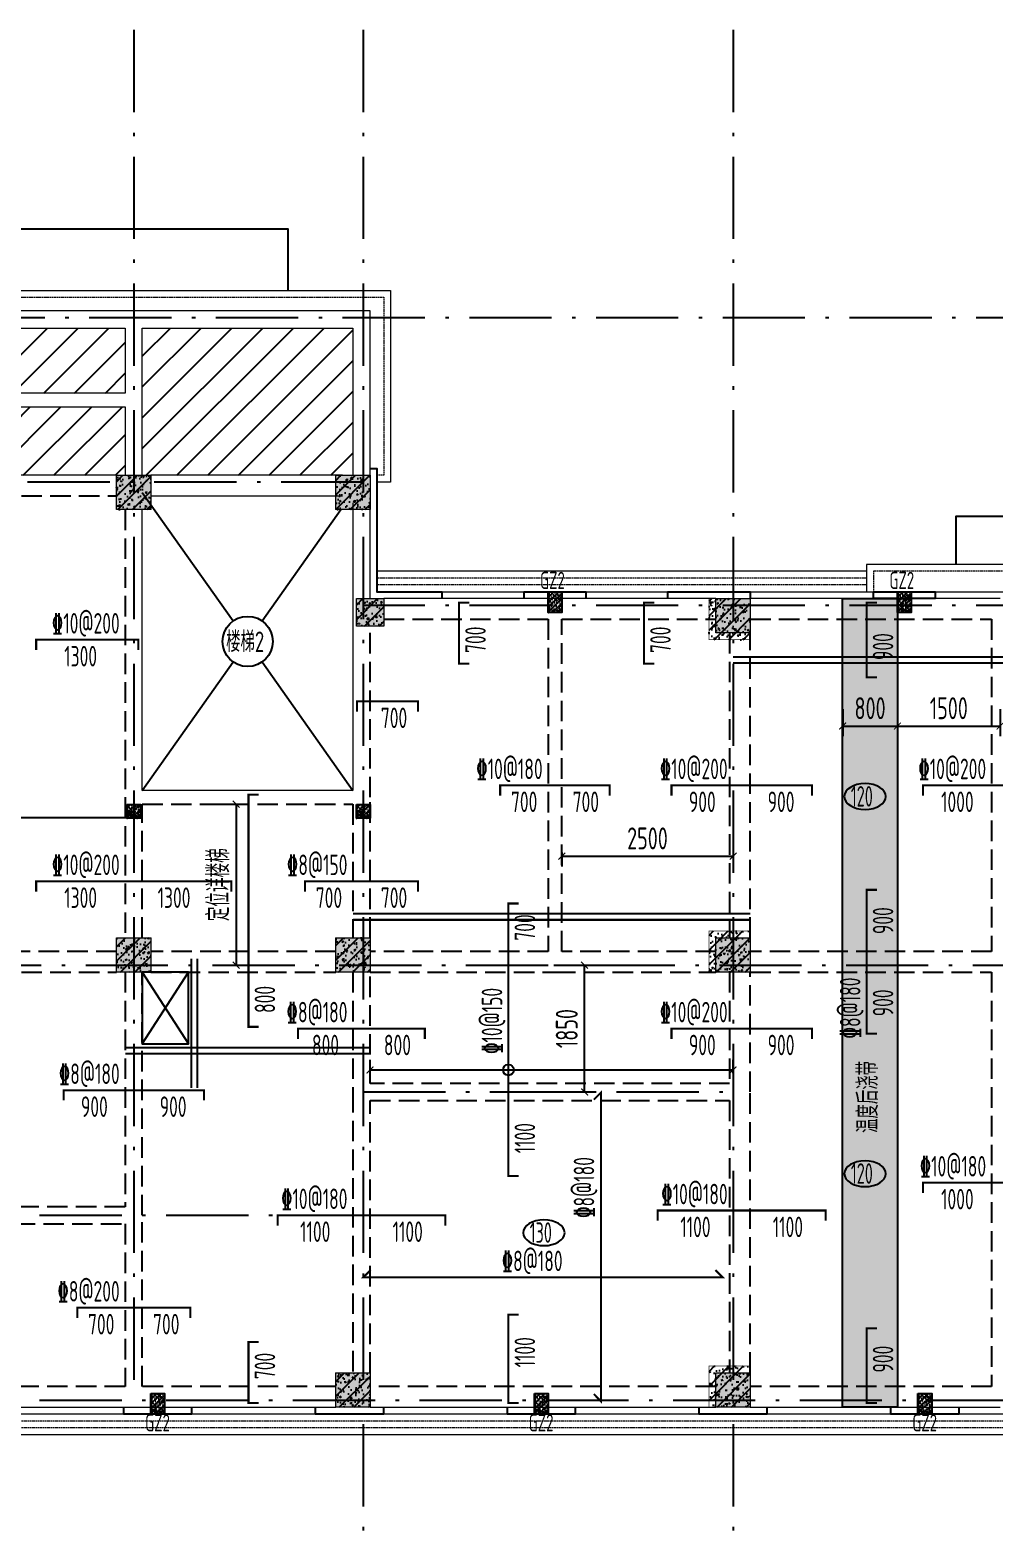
# Model space of a CAD drawing. Extents: x 169490 to 7584583, y -2399407 to 1374371.
# Drawn here: x 637131 to 651206, y 734888 to 756782 of the extents above; entities that cross this region are included whole.
import ezdxf
from ezdxf.enums import TextEntityAlignment as Align

# ---------------------------------------------------------------- set-up
doc = ezdxf.new("R2010")
doc.units = 0
doc.header["$LTSCALE"] = 100
for name, pattern in [('CENTER', [8, 5, -1, 1, -1]), ('D3轴线点划线', [18.5, 12, -3, 0.5, -3]), ('DASH', [0.35, 0.25, -0.1]), ('H3普通虚线', [4.2, 3, -1.2])]:
    doc.linetypes.add(name, pattern=pattern)
doc.layers.get('0').update_dxf_attribs({"linetype": 'CONTINUOUS'})
doc.layers.get('DEFPOINTS').update_dxf_attribs({"linetype": 'CONTINUOUS'})
for name, color, linetype in [('BEAM_CONT', 4, 'CONTINUOUS'), ('C-DOTE', 8, 'D3轴线点划线'), ('FSK_FREIN', 2, 'CONTINUOUS'), ('FSK_FTEXT', 4, 'CONTINUOUS'), ('FSK_ZREIN', 1, 'CONTINUOUS'), ('FSK_ZTEXT', 3, 'CONTINUOUS'), ('GJ', 6, 'CONTINUOUS'), ('GZ', 220, 'CENTER'), ('S-BEAM-LINE2', 4, 'H3普通虚线'), ('S-COLU-HATCH', 251, 'CONTINUOUS'), ('S-SLAB-DIM', 92, 'CONTINUOUS'), ('S-SLAB-HATCH', 251, 'CONTINUOUS'), ('S-SLAB-HOLE', 155, 'CONTINUOUS'), ('S-SLAB-RBAR', 1, 'CONTINUOUS'), ('板厚度', 2, 'CONTINUOUS'), ('立面', 73, 'CONTINUOUS'), ('线脚', 30, 'CONTINUOUS')]:
    doc.layers.add(name, color=color, linetype=linetype)
doc.layers.add('S-COLU-LINE1', color=6, linetype='CONTINUOUS', lineweight=18)
doc.layers.add('平面-看线', color=45, linetype='CONTINUOUS', lineweight=15)
doc.styles.add('BW_Rein', font='Tssdeng.shx', dxfattribs={"width": 0.7, "bigfont": 'hztxt.shx'})
doc.styles.add('TSSD_Bold', font='tssdeng2.shx', dxfattribs={"width": 0.7, "bigfont": 'china.shx'})
doc.styles.add('TSSD_Dimension', font='Tssdeng.shx', dxfattribs={"width": 0.7, "bigfont": 'tssdchn.shx'})
doc.styles.add('TSSD_REIN', font='tssdeng.shx', dxfattribs={"width": 0.7, "bigfont": 'hztxt.shx'})
doc.dimstyles.new('TSSD_100_100$0', dxfattribs={"dimtxt": 320, "dimasz": 100, "dimexe": 150, "dimexo": 150, "dimgap": 100, "dimtad": 1, "dimdec": 0, "dimzin": 0, "dimdsep": 46, "dimtxsty": 'TSSD_Dimension', "dimblk": 'ARCHTICK', "dimcen": 0, "dimclrt": 7, "dimadec": 1, "dimazin": 0, "dimtfac": 1, "dimtdec": 0, "dimtix": 1, "dimtmove": 2, "dimatfit": 3, "dimldrblk": '_TSDBK', "dimfxl": 1, "dimtolj": 1, "dimtzin": 0, "dimarcsym": 0})
pattern_1 = [(50, (0, 0), (215.178055, -18.82564), [22.5, -247.5]), (355, (0, 0), (-41.6254, 225.65764), [18, -198]), (100.4514, (17.93, -1.57), (173.552815, 206.831863), [19.122057, -210.342634]), (46.1842, (0, 60), (320.172315, -49.655704), [33.75, -371.25]), (96.6356, (26.68, 55.86), (280.39881, 292.23536), [28.68309, -315.5139]), (351.1842, (0, 60), (280.39858, 292.23558), [27, -297]), (21, (30, 45), (179.072116, -120.785667), [22.5, -247.5]), (326, (30, 45), (72.9946, 217.545014), [18, -198]), (71.4514, (44.92, 34.93), (252.06679, 96.75915), [19.122057, -210.342634]), (37.5, (0, 0), (3.6479566, 99.868156), [0, -195.6, 0, -201, 0, -198.75]), (7.5, (0, 0), (78.920861, 118.323514), [0, -114.6, 0, -191.1, 0, -75.75]), (327.5, (-66.9, 0), (160.146731, -6.7664615), [0, -75, 0, -234, 0, -310.5]), (317.5, (-96.9, 0), (174.955851, 30.031495), [0, -97.5, 0, -155.4, 0, -220.5]), (45, (0, 0), (-106.066017, 106.066017), [])]

# ---------------------------------------------------------------- blocks, each defined once
blk = doc.blocks.new('_ARCHTICK')
at = {"const_width": 0.15}
blk.add_lwpolyline([(-0.5, -0.5), (0.5, 0.5)], dxfattribs=at)
blk = doc.blocks.new('*D1347')
at = {"layer": 'DEFPOINTS', "color": 0, "transparency": 16777216}
for p in [(647396, 741603), (642096, 741407), (647396, 741407)]:
    blk.add_point(p, dxfattribs=at)
at = {"layer": 'FSK_FREIN', "color": 0, "lineweight": -2, "transparency": 16777216}
for p, q in [((642096, 741557), (642096, 741753)), ((642096, 741603), (647396, 741603)), ((647396, 741557), (647396, 741753))]:
    blk.add_line(p, q, dxfattribs=at)
at = {"layer": 'FSK_FREIN', "color": 0, "lineweight": -2, "transparency": 16777216, "xscale": 100, "yscale": 100, "zscale": 100, "rotation": 180}
blk.add_blockref('_ARCHTICK', (642096, 741603), dxfattribs=at)
at = {"layer": 'FSK_FREIN', "color": 0, "lineweight": -2, "transparency": 16777216, "xscale": 100, "yscale": 100, "zscale": 100}
blk.add_blockref('_ARCHTICK', (647396, 741603), dxfattribs=at)
blk = doc.blocks.new('_TSDBK')
blk.add_line((-1, 0), (0, 0))
at = {"const_width": 0.5}
blk.add_lwpolyline([(-0.7, -0.7), (0.7, 0.7)], dxfattribs=at)
blk = doc.blocks.new('*D1349')
at = {"layer": 'DEFPOINTS', "color": 0, "ltscale": 10, "transparency": 16777216}
for p in [(644629, 743132), (645228, 743132), (644629, 741282)]:
    blk.add_point(p, dxfattribs=at)
at = {"layer": 'S-SLAB-DIM', "color": 0, "lineweight": -2, "ltscale": 10, "transparency": 16777216}
for p, q in [((644779, 743132), (645378, 743132)), ((645228, 741282), (645228, 743132)), ((644779, 741282), (645378, 741282))]:
    blk.add_line(p, q, dxfattribs=at)
at = {"layer": 'S-SLAB-DIM', "color": 0, "lineweight": -2, "ltscale": 10, "transparency": 16777216, "xscale": 100, "yscale": 100, "zscale": 100}
for p, rotation in [((645228, 743132), 90), ((645228, 741282), 270)]:
    blk.add_blockref('_ARCHTICK', p, dxfattribs=dict(at, rotation=rotation))
at = {"layer": 'S-SLAB-DIM', "color": 7, "ltscale": 10, "transparency": 16777216, "insert": (644968, 742207), "char_height": 320, "attachment_point": 5, "rotation": 90, "style": 'TSSD_Dimension'}
blk.add_mtext('\\A1;1850', dxfattribs=at)
blk = doc.blocks.new('*D1350')
at = {"layer": 'DEFPOINTS', "color": 0, "ltscale": 10, "transparency": 16777216}
for p in [(644896, 744925), (647396, 744925), (647396, 744723)]:
    blk.add_point(p, dxfattribs=at)
at = {"layer": 'S-SLAB-DIM', "color": 0, "lineweight": -2, "ltscale": 10, "transparency": 16777216}
for p, q in [((644896, 744775), (644896, 744573)), ((644896, 744723), (647396, 744723)), ((647396, 744775), (647396, 744573))]:
    blk.add_line(p, q, dxfattribs=at)
at = {"layer": 'S-SLAB-DIM', "color": 0, "lineweight": -2, "ltscale": 10, "transparency": 16777216, "xscale": 100, "yscale": 100, "zscale": 100, "rotation": 180}
blk.add_blockref('_ARCHTICK', (644896, 744723), dxfattribs=at)
at = {"layer": 'S-SLAB-DIM', "color": 0, "lineweight": -2, "ltscale": 10, "transparency": 16777216, "xscale": 100, "yscale": 100, "zscale": 100}
blk.add_blockref('_ARCHTICK', (647396, 744723), dxfattribs=at)
at = {"layer": 'S-SLAB-DIM', "color": 7, "ltscale": 10, "transparency": 16777216, "insert": (646146, 744983), "char_height": 320, "attachment_point": 5, "style": 'TSSD_Dimension'}
blk.add_mtext('\\A1;2500', dxfattribs=at)
blk = doc.blocks.new('*D1359')
at = {"layer": 'DEFPOINTS', "color": 0, "ltscale": 10, "transparency": 16777216}
for p in [(639685, 745482), (639685, 743132), (640142, 743132)]:
    blk.add_point(p, dxfattribs=at)
at = {"layer": 'S-SLAB-DIM', "color": 0, "lineweight": -2, "ltscale": 10, "transparency": 16777216}
for p, q in [((639835, 745482), (640292, 745482)), ((640142, 745482), (640142, 743132)), ((639835, 743132), (640292, 743132))]:
    blk.add_line(p, q, dxfattribs=at)
at = {"layer": 'S-SLAB-DIM', "color": 0, "lineweight": -2, "ltscale": 10, "transparency": 16777216, "xscale": 100, "yscale": 100, "zscale": 100}
for p, rotation in [((640142, 745482), 90), ((640142, 743132), 270)]:
    blk.add_blockref('_ARCHTICK', p, dxfattribs=dict(at, rotation=rotation))
at = {"layer": 'S-SLAB-DIM', "color": 7, "ltscale": 10, "transparency": 16777216, "insert": (639882, 744307), "char_height": 320, "attachment_point": 5, "rotation": 90, "style": 'TSSD_Dimension'}
blk.add_mtext('\\A1;定位详楼梯', dxfattribs=at)
blk = doc.blocks.new('*D1481')
at = {"layer": 'DEFPOINTS', "color": 0, "ltscale": 10, "transparency": 16777216}
for p in [(648996, 747021), (649796, 747021), (649796, 746623)]:
    blk.add_point(p, dxfattribs=at)
at = {"layer": 'S-SLAB-DIM', "color": 0, "lineweight": -2, "ltscale": 10, "transparency": 16777216}
for p, q in [((648996, 746871), (648996, 746473)), ((649796, 746871), (649796, 746473)), ((648996, 746623), (649796, 746623))]:
    blk.add_line(p, q, dxfattribs=at)
at = {"layer": 'S-SLAB-DIM', "color": 0, "lineweight": -2, "ltscale": 10, "transparency": 16777216, "xscale": 100, "yscale": 100, "zscale": 100, "rotation": 180}
blk.add_blockref('_ARCHTICK', (648996, 746623), dxfattribs=at)
at = {"layer": 'S-SLAB-DIM', "color": 0, "lineweight": -2, "ltscale": 10, "transparency": 16777216, "xscale": 100, "yscale": 100, "zscale": 100}
blk.add_blockref('_ARCHTICK', (649796, 746623), dxfattribs=at)
at = {"layer": 'S-SLAB-DIM', "color": 7, "ltscale": 10, "transparency": 16777216, "insert": (649396, 746883), "char_height": 320, "attachment_point": 5, "style": 'TSSD_Dimension'}
blk.add_mtext('\\A1;800', dxfattribs=at)
blk = doc.blocks.new('*D1482')
at = {"layer": 'DEFPOINTS', "color": 0, "ltscale": 10, "transparency": 16777216}
for p in [(649796, 747021), (651296, 747021), (651296, 746623)]:
    blk.add_point(p, dxfattribs=at)
at = {"layer": 'S-SLAB-DIM', "color": 0, "lineweight": -2, "ltscale": 10, "transparency": 16777216}
for p, q in [((649796, 746871), (649796, 746473)), ((651296, 746871), (651296, 746473)), ((649796, 746623), (651296, 746623))]:
    blk.add_line(p, q, dxfattribs=at)
at = {"layer": 'S-SLAB-DIM', "color": 0, "lineweight": -2, "ltscale": 10, "transparency": 16777216, "xscale": 100, "yscale": 100, "zscale": 100, "rotation": 180}
blk.add_blockref('_ARCHTICK', (649796, 746623), dxfattribs=at)
at = {"layer": 'S-SLAB-DIM', "color": 0, "lineweight": -2, "ltscale": 10, "transparency": 16777216, "xscale": 100, "yscale": 100, "zscale": 100}
blk.add_blockref('_ARCHTICK', (651296, 746623), dxfattribs=at)
at = {"layer": 'S-SLAB-DIM', "color": 7, "ltscale": 10, "transparency": 16777216, "insert": (650546, 746883), "char_height": 320, "attachment_point": 5, "style": 'TSSD_Dimension'}
blk.add_mtext('\\A1;1500', dxfattribs=at)
blk = doc.blocks.new('BW-4902924', base_point=(607896, 736682))
at = {"layer": 'S-COLU-HATCH', "ltscale": 10}
h = blk.add_hatch(color=256, dxfattribs=at)
h.dxf.hatch_style = 1
h.paths.add_polyline_path([(638396, 750282), (638896, 750282), (638896, 749782), (638396, 749782)])
h = blk.add_hatch(color=256, dxfattribs=at)
h.dxf.hatch_style = 1
h.paths.add_polyline_path([(641596, 750282), (642096, 750282), (642096, 749782), (641596, 749782)])
h = blk.add_hatch(color=256, dxfattribs=at)
h.dxf.hatch_style = 1
h.paths.add_polyline_path([(641896, 748482), (642296, 748482), (642296, 748082), (641896, 748082)])
h = blk.add_hatch(color=256, dxfattribs=at)
h.dxf.hatch_style = 1
h.paths.add_polyline_path([(647146, 748482), (647646, 748482), (647646, 747982), (647146, 747982)])
h = blk.add_hatch(color=256, dxfattribs=at)
h.dxf.hatch_style = 1
h.paths.add_polyline_path([(638396, 743532), (638896, 743532), (638896, 743032), (638396, 743032)])
h = blk.add_hatch(color=256, dxfattribs=at)
h.dxf.hatch_style = 1
h.paths.add_polyline_path([(638396, 743532), (638896, 743532), (638896, 743032), (638396, 743032)])
h = blk.add_hatch(color=256, dxfattribs=at)
h.dxf.hatch_style = 1
h.paths.add_polyline_path([(641596, 743532), (642096, 743532), (642096, 743032), (641596, 743032)])
h = blk.add_hatch(color=256, dxfattribs=at)
h.dxf.hatch_style = 1
h.paths.add_polyline_path([(641596, 743532), (642096, 743532), (642096, 743032), (641596, 743032)])
h = blk.add_hatch(color=256, dxfattribs=at)
h.dxf.hatch_style = 1
h.paths.add_polyline_path([(647146, 743532), (647646, 743532), (647646, 743032), (647146, 743032)])
h = blk.add_hatch(color=256, dxfattribs=at)
h.dxf.hatch_style = 1
h.paths.add_polyline_path([(641596, 737182), (642096, 737182), (642096, 736682), (641596, 736682)])
h = blk.add_hatch(color=256, dxfattribs=at)
h.dxf.hatch_style = 1
h.paths.add_polyline_path([(647146, 737182), (647646, 737182), (647646, 736682), (647146, 736682)])
at = {"layer": 'S-COLU-LINE1'}
for points in [[(638396, 750282), (638896, 750282), (638896, 749782), (638396, 749782)], [(641596, 750282), (642096, 750282), (642096, 749782), (641596, 749782)], [(641896, 748482), (642296, 748482), (642296, 748082), (641896, 748082)], [(647146, 748482), (647646, 748482), (647646, 747982), (647146, 747982)], [(638396, 743532), (638896, 743532), (638896, 743032), (638396, 743032)], [(638396, 743532), (638896, 743532), (638896, 743032), (638396, 743032)], [(641596, 743532), (642096, 743532), (642096, 743032), (641596, 743032)], [(641596, 743532), (642096, 743532), (642096, 743032), (641596, 743032)], [(647146, 743532), (647646, 743532), (647646, 743032), (647146, 743032)], [(641596, 737182), (642096, 737182), (642096, 736682), (641596, 736682)], [(647146, 737182), (647646, 737182), (647646, 736682), (647146, 736682)]]:
    blk.add_lwpolyline(points, close=True, dxfattribs=at)
blk = doc.blocks.new('BW-5505119', base_point=(607197, 1117331))
at = {"layer": 'S-COLU-HATCH', "ltscale": 10}
h = blk.add_hatch(dxfattribs=at)
h.set_pattern_fill('ARMORED', color=256, scale=30)
h.set_pattern_definition(pattern_1)
h.paths.add_polyline_path([(638896, 1130931), (638396, 1130931), (638396, 1130431), (638896, 1130431)])
h = blk.add_hatch(dxfattribs=at)
h.set_pattern_fill('ARMORED', color=256, scale=30)
h.set_pattern_definition(pattern_1)
h.paths.add_polyline_path([(642096, 1130931), (641596, 1130931), (641596, 1130431), (642096, 1130431)])
h = blk.add_hatch(dxfattribs=at)
h.set_pattern_fill('ARMORED', color=256, scale=30)
h.set_pattern_definition(pattern_1)
h.paths.add_polyline_path([(642296, 1129131), (641896, 1129131), (641896, 1128731), (642296, 1128731)])
h = blk.add_hatch(dxfattribs=at)
h.set_pattern_fill('ARMORED', color=256, scale=30)
h.set_pattern_definition(pattern_1)
h.paths.add_polyline_path([(647646, 1129131), (647046, 1129131), (647046, 1128531), (647646, 1128531)])
h = blk.add_hatch(dxfattribs=at)
h.set_pattern_fill('ARMORED', color=256, scale=30)
h.set_pattern_definition(pattern_1)
h.paths.add_polyline_path([(647646, 1124281), (647046, 1124281), (647046, 1123681), (647646, 1123681)])
h = blk.add_hatch(dxfattribs=at)
h.set_pattern_fill('ARMORED', color=256, scale=30)
h.set_pattern_definition(pattern_1)
h.paths.add_polyline_path([(638896, 1124181), (638396, 1124181), (638396, 1123681), (638896, 1123681)])
h = blk.add_hatch(dxfattribs=at)
h.set_pattern_fill('ARMORED', color=256, scale=30)
h.set_pattern_definition(pattern_1)
h.paths.add_polyline_path([(642096, 1124181), (641596, 1124181), (641596, 1123681), (642096, 1123681)])
h = blk.add_hatch(dxfattribs=at)
h.set_pattern_fill('ARMORED', color=256, scale=30)
h.set_pattern_definition(pattern_1)
h.paths.add_polyline_path([(647646, 1117931), (647046, 1117931), (647046, 1117331), (647646, 1117331)])
h = blk.add_hatch(dxfattribs=at)
h.set_pattern_fill('ARMORED', color=256, scale=30)
h.set_pattern_definition(pattern_1)
h.paths.add_polyline_path([(642096, 1117831), (641596, 1117831), (641596, 1117331), (642096, 1117331)])
at = {"layer": 'S-COLU-LINE1', "color": 2, "const_width": 10}
for points in [[(638896, 1130931), (638396, 1130931), (638396, 1130431), (638896, 1130431)], [(642096, 1130931), (641596, 1130931), (641596, 1130431), (642096, 1130431)], [(642296, 1129131), (641896, 1129131), (641896, 1128731), (642296, 1128731)], [(647646, 1129131), (647046, 1129131), (647046, 1128531), (647646, 1128531)], [(647646, 1124281), (647046, 1124281), (647046, 1123681), (647646, 1123681)], [(638896, 1124181), (638396, 1124181), (638396, 1123681), (638896, 1123681)], [(642096, 1124181), (641596, 1124181), (641596, 1123681), (642096, 1123681)], [(647646, 1117931), (647046, 1117931), (647046, 1117331), (647646, 1117331)], [(642096, 1117831), (641596, 1117831), (641596, 1117331), (642096, 1117331)]]:
    blk.add_lwpolyline(points, close=True, dxfattribs=at)

msp = doc.modelspace()

# ---------------------------------------------------------------- hatches: boundary and pattern name
at = {"layer": 'GZ', "linetype": 'ByBlock'}
h = msp.add_hatch(dxfattribs=at)
h.set_pattern_fill('ARMORED', color=2, scale=10, style=0)
h.set_pattern_definition([(50, (-999926.12, 1226187.595), (71.7260183, -6.2752135), [7.5, -82.5]), (355, (-999926.12, 1226187.595), (-13.8751334, 75.2192134), [6, -66]), (100.4514, (-999920.144, 1226187.07), (57.8509382, 68.9439542), [6.374019, -70.1142112]), (46.1842, (-999926.12, 1226207.595), (106.724105, -16.5519014), [11.25, -123.75]), (96.6356, (-999917.23, 1226206.22), (93.4662706, 97.411787), [9.561029, -105.1713]), (351.1842, (-999926.12, 1226207.6), (93.4661945, 97.41186), [9, -99]), (21, (-999916.12, 1226202.595), (59.6907052, -40.261889), [7.5, -82.5]), (326, (-999916.12, 1226202.595), (24.3315332, 72.5150045), [6, -66]), (71.4514, (-999911.15, 1226199.24), (84.0222629, 32.2530497), [6.374019, -70.1142112]), (37.5, (-999926.122, 1226187.595), (1.21598553, 33.2893854), [0, -65.2, 0, -67, 0, -66.25]), (7.5, (-999926.12, 1226187.595), (26.30695374, 39.4411712), [0, -38.2, 0, -63.7, 0, -25.25]), (327.5, (-999948.422, 1226187.595), (53.3822436, -2.25548717), [0, -25, 0, -78, 0, -103.5]), (317.5, (-999958.42, 1226187.595), (58.3186169, 10.0104982), [0, -32.5, 0, -51.8, 0, -73.5]), (45, (-999926.12, 1226187.595), (-35.355339, 35.355339), [])])
h.paths.add_polyline_path([(644695.5, 748582.3), (644695.5, 748282.3), (644895.5, 748282.3), (644895.5, 748582.3)])
h = msp.add_hatch(dxfattribs=at)
h.set_pattern_fill('ARMORED', color=2, scale=10, style=0)
h.set_pattern_definition([(50, (-994825.89, 1226187.595), (71.7260183, -6.2752135), [7.5, -82.5]), (355, (-994825.89, 1226187.595), (-13.8751334, 75.2192134), [6, -66]), (100.4514, (-994819.91, 1226187.07), (57.8509382, 68.9439542), [6.374019, -70.1142112]), (46.1842, (-994825.89, 1226207.595), (106.724105, -16.5519014), [11.25, -123.75]), (96.6356, (-994816.99, 1226206.22), (93.4662706, 97.411787), [9.561029, -105.1713]), (351.1842, (-994825.89, 1226207.6), (93.4661945, 97.41186), [9, -99]), (21, (-994815.89, 1226202.595), (59.6907052, -40.261889), [7.5, -82.5]), (326, (-994815.89, 1226202.595), (24.3315332, 72.5150045), [6, -66]), (71.4514, (-994810.914, 1226199.24), (84.0222629, 32.2530497), [6.374019, -70.1142112]), (37.5, (-994825.888, 1226187.595), (1.21598553, 33.2893854), [0, -65.2, 0, -67, 0, -66.25]), (7.5, (-994825.888, 1226187.595), (26.30695374, 39.4411712), [0, -38.2, 0, -63.7, 0, -25.25]), (327.5, (-994848.188, 1226187.595), (53.3822436, -2.25548717), [0, -25, 0, -78, 0, -103.5]), (317.5, (-994858.19, 1226187.595), (58.3186169, 10.0104982), [0, -32.5, 0, -51.8, 0, -73.5]), (45, (-994825.89, 1226187.595), (-35.355339, 35.355339), [])])
h.paths.add_polyline_path([(649795.7, 748582.3), (649795.7, 748282.3), (649995.7, 748282.3), (649995.7, 748582.3)])
h = msp.add_hatch(dxfattribs=at)
h.set_pattern_fill('ARMORED', color=2, scale=10, style=0)
h.set_pattern_definition([(50, (-1006075.9, 1223182.595), (71.7260183, -6.2752135), [7.5, -82.5]), (355, (-1006075.9, 1223182.595), (-13.8751334, 75.2192134), [6, -66]), (100.4514, (-1006069.92, 1223182.07), (57.8509382, 68.9439542), [6.374019, -70.1142112]), (46.1842, (-1006075.9, 1223202.595), (106.724105, -16.5519014), [11.25, -123.75]), (96.6356, (-1006067, 1223201.22), (93.4662706, 97.411787), [9.561029, -105.1713]), (351.1842, (-1006075.9, 1223202.6), (93.4661945, 97.41186), [9, -99]), (21, (-1006065.9, 1223197.595), (59.6907052, -40.261889), [7.5, -82.5]), (326, (-1006065.9, 1223197.595), (24.3315332, 72.5150045), [6, -66]), (71.4514, (-1006060.924, 1223194.24), (84.0222629, 32.2530497), [6.374019, -70.1142112]), (37.5, (-1006075.898, 1223182.595), (1.21598553, 33.2893854), [0, -65.2, 0, -67, 0, -66.25]), (7.5, (-1006075.898, 1223182.595), (26.30695374, 39.4411712), [0, -38.2, 0, -63.7, 0, -25.25]), (327.5, (-1006098.198, 1223182.595), (53.3822436, -2.25548717), [0, -25, 0, -78, 0, -103.5]), (317.5, (-1006108.2, 1223182.595), (58.3186169, 10.0104982), [0, -32.5, 0, -51.8, 0, -73.5]), (45, (-1006075.9, 1223182.595), (-35.355339, 35.355339), [])])
h.paths.add_polyline_path([(638545.7, 745477.3), (638545.7, 745277.3), (638745.7, 745277.3), (638745.7, 745477.3)])
h = msp.add_hatch(dxfattribs=at)
h.set_pattern_fill('ARMORED', color=2, scale=10, style=0)
h.set_pattern_definition([(50, (-1002725.9, 1223182.595), (71.7260183, -6.2752135), [7.5, -82.5]), (355, (-1002725.9, 1223182.595), (-13.8751334, 75.2192134), [6, -66]), (100.4514, (-1002719.92, 1223182.07), (57.8509382, 68.9439542), [6.374019, -70.1142112]), (46.1842, (-1002725.9, 1223202.595), (106.724105, -16.5519014), [11.25, -123.75]), (96.6356, (-1002717, 1223201.22), (93.4662706, 97.411787), [9.561029, -105.1713]), (351.1842, (-1002725.9, 1223202.6), (93.4661945, 97.41186), [9, -99]), (21, (-1002715.9, 1223197.595), (59.6907052, -40.261889), [7.5, -82.5]), (326, (-1002715.9, 1223197.595), (24.3315332, 72.5150045), [6, -66]), (71.4514, (-1002710.924, 1223194.24), (84.0222629, 32.2530497), [6.374019, -70.1142112]), (37.5, (-1002725.898, 1223182.595), (1.21598553, 33.2893854), [0, -65.2, 0, -67, 0, -66.25]), (7.5, (-1002725.898, 1223182.595), (26.30695374, 39.4411712), [0, -38.2, 0, -63.7, 0, -25.25]), (327.5, (-1002748.198, 1223182.595), (53.3822436, -2.25548717), [0, -25, 0, -78, 0, -103.5]), (317.5, (-1002758.2, 1223182.595), (58.3186169, 10.0104982), [0, -32.5, 0, -51.8, 0, -73.5]), (45, (-1002725.9, 1223182.595), (-35.355339, 35.355339), [])])
h.paths.add_polyline_path([(641895.7, 745477.3), (641895.7, 745277.3), (642095.7, 745277.3), (642095.7, 745477.3)])
h = msp.add_hatch(dxfattribs=at)
h.set_pattern_fill('ARMORED', color=2, scale=10, style=0)
h.set_pattern_definition([(50, (-1005725.9, 1214487.595), (71.7260183, -6.2752135), [7.5, -82.5]), (355, (-1005725.9, 1214487.595), (-13.8751334, 75.2192134), [6, -66]), (100.4514, (-1005719.92, 1214487.07), (57.8509382, 68.9439542), [6.374019, -70.1142112]), (46.1842, (-1005725.9, 1214507.595), (106.724105, -16.5519014), [11.25, -123.75]), (96.6356, (-1005717, 1214506.22), (93.4662706, 97.411787), [9.561029, -105.1713]), (351.1842, (-1005725.9, 1214507.6), (93.4661945, 97.41186), [9, -99]), (21, (-1005715.9, 1214502.595), (59.6907052, -40.261889), [7.5, -82.5]), (326, (-1005715.9, 1214502.595), (24.3315332, 72.5150045), [6, -66]), (71.4514, (-1005710.924, 1214499.24), (84.0222629, 32.2530497), [6.374019, -70.1142112]), (37.5, (-1005725.898, 1214487.595), (1.21598553, 33.2893854), [0, -65.2, 0, -67, 0, -66.25]), (7.5, (-1005725.898, 1214487.595), (26.30695374, 39.4411712), [0, -38.2, 0, -63.7, 0, -25.25]), (327.5, (-1005748.198, 1214487.595), (53.3822436, -2.25548717), [0, -25, 0, -78, 0, -103.5]), (317.5, (-1005758.2, 1214487.595), (58.3186169, 10.0104982), [0, -32.5, 0, -51.8, 0, -73.5]), (45, (-1005725.9, 1214487.595), (-35.355339, 35.355339), [])])
h.paths.add_polyline_path([(638895.7, 736882.3), (638895.7, 736582.3), (639095.7, 736582.3), (639095.7, 736882.3)])
h = msp.add_hatch(dxfattribs=at)
h.set_pattern_fill('ARMORED', color=2, scale=10, style=0)
h.set_pattern_definition([(50, (-1000125.9, 1214487.595), (71.7260183, -6.2752135), [7.5, -82.5]), (355, (-1000125.9, 1214487.595), (-13.8751334, 75.2192134), [6, -66]), (100.4514, (-1000119.92, 1214487.07), (57.8509382, 68.9439542), [6.374019, -70.1142112]), (46.1842, (-1000125.9, 1214507.595), (106.724105, -16.5519014), [11.25, -123.75]), (96.6356, (-1000117, 1214506.22), (93.4662706, 97.411787), [9.561029, -105.1713]), (351.1842, (-1000125.9, 1214507.6), (93.4661945, 97.41186), [9, -99]), (21, (-1000115.9, 1214502.595), (59.6907052, -40.261889), [7.5, -82.5]), (326, (-1000115.9, 1214502.595), (24.3315332, 72.5150045), [6, -66]), (71.4514, (-1000110.924, 1214499.24), (84.0222629, 32.2530497), [6.374019, -70.1142112]), (37.5, (-1000125.898, 1214487.595), (1.21598553, 33.2893854), [0, -65.2, 0, -67, 0, -66.25]), (7.5, (-1000125.898, 1214487.595), (26.30695374, 39.4411712), [0, -38.2, 0, -63.7, 0, -25.25]), (327.5, (-1000148.198, 1214487.595), (53.3822436, -2.25548717), [0, -25, 0, -78, 0, -103.5]), (317.5, (-1000158.2, 1214487.595), (58.3186169, 10.0104982), [0, -32.5, 0, -51.8, 0, -73.5]), (45, (-1000125.9, 1214487.595), (-35.355339, 35.355339), [])])
h.paths.add_polyline_path([(644495.7, 736882.3), (644495.7, 736582.3), (644695.7, 736582.3), (644695.7, 736882.3)])
h = msp.add_hatch(dxfattribs=at)
h.set_pattern_fill('ARMORED', color=2, scale=10, style=0)
h.set_pattern_definition([(50, (-994525.9, 1214487.595), (71.7260183, -6.2752135), [7.5, -82.5]), (355, (-994525.9, 1214487.595), (-13.8751334, 75.2192134), [6, -66]), (100.4514, (-994519.92, 1214487.07), (57.8509382, 68.9439542), [6.374019, -70.1142112]), (46.1842, (-994525.9, 1214507.595), (106.724105, -16.5519014), [11.25, -123.75]), (96.6356, (-994517, 1214506.22), (93.4662706, 97.411787), [9.561029, -105.1713]), (351.1842, (-994525.9, 1214507.6), (93.4661945, 97.41186), [9, -99]), (21, (-994515.9, 1214502.595), (59.6907052, -40.261889), [7.5, -82.5]), (326, (-994515.9, 1214502.595), (24.3315332, 72.5150045), [6, -66]), (71.4514, (-994510.924, 1214499.24), (84.0222629, 32.2530497), [6.374019, -70.1142112]), (37.5, (-994525.898, 1214487.595), (1.21598553, 33.2893854), [0, -65.2, 0, -67, 0, -66.25]), (7.5, (-994525.898, 1214487.595), (26.30695374, 39.4411712), [0, -38.2, 0, -63.7, 0, -25.25]), (327.5, (-994548.198, 1214487.595), (53.3822436, -2.25548717), [0, -25, 0, -78, 0, -103.5]), (317.5, (-994558.2, 1214487.595), (58.3186169, 10.0104982), [0, -32.5, 0, -51.8, 0, -73.5]), (45, (-994525.9, 1214487.595), (-35.355339, 35.355339), [])])
h.paths.add_polyline_path([(650095.7, 736882.3), (650095.7, 736582.3), (650295.7, 736582.3), (650295.7, 736882.3)])
at = {"layer": 'S-SLAB-HATCH'}
h = msp.add_hatch(dxfattribs=at)
h.set_pattern_fill('ANSI31', color=256, scale=100)
h.set_pattern_definition([(45, (-5179864.24, 2783926.33), (-224.506403, 224.506403), [])])
h.paths.add_polyline_path([(612270.7, 752432.3), (608145.7, 752432.3), (608145.7, 751482.3), (612270.7, 751482.3)])
h.paths.add_polyline_path([(612270.7, 751282.3), (608145.7, 751282.3), (608145.7, 750282.3), (608395.7, 750282.3), (612270.7, 750282.3)])
h.paths.add_polyline_path([(616420.7, 751282.3), (612520.7, 751282.3), (612520.7, 750282.3), (616346.7, 750282.3), (616420.7, 750282.3)])
h.paths.add_polyline_path([(616420.7, 752432.3), (612520.7, 752432.3), (612520.7, 751482.3), (616420.7, 751482.3)])
h.paths.add_polyline_path([(620670.7, 751282.3), (616770.7, 751282.3), (616770.7, 750282.3), (616845.7, 750282.3), (618995.7, 750282.3), (620670.7, 750282.3)])
h.paths.add_polyline_path([(620670.7, 752432.3), (616770.7, 752432.3), (616770.7, 751482.3), (620670.7, 751482.3)])
h.paths.add_polyline_path([(624820.7, 751282.3), (620920.7, 751282.3), (620920.7, 750282.3), (624746.7, 750282.3), (624820.7, 750282.3)])
h.paths.add_polyline_path([(624820.7, 752432.3), (620920.7, 752432.3), (620920.7, 751482.3), (624820.7, 751482.3)])
h.paths.add_polyline_path([(628670.7, 752432.3), (625170.7, 752432.3), (625170.7, 751482.3), (628670.7, 751482.3)])
h.paths.add_polyline_path([(628670.7, 751282.3), (625170.7, 751282.3), (625170.7, 750282.3), (625245.7, 750282.3), (628670.7, 750282.3)])
h.paths.add_polyline_path([(633295.7, 751282.3), (628920.7, 751282.3), (628920.7, 750282.3), (633146.7, 750282.3), (633295.7, 750282.3)])
h.paths.add_polyline_path([(633295.7, 752432.3), (628920.7, 752432.3), (628920.7, 751482.3), (633295.7, 751482.3)])
h.paths.add_polyline_path([(638520.7, 751282.3), (633645.7, 751282.3), (633570.7, 750282.3), (633645.7, 750282.3), (638520.7, 750282.3)])
h.paths.add_polyline_path([(638520.7, 752432.3), (633645.7, 752432.3), (633645.7, 751482.3), (638520.7, 751482.3)])
h.paths.add_polyline_path([(641845.7, 752432.3), (638770.7, 752432.3), (638770.7, 751382.3), (638770.7, 750282.3), (641595.7, 750282.3), (641845.7, 750282.3)])
at = {"layer": 'S-SLAB-HOLE'}
h = msp.add_hatch(dxfattribs=at)
h.set_pattern_fill('ARMORED', color=256, scale=60)
h.set_pattern_definition([(50, (-5179739.24, 2932844.4), (430.35611, -37.65128), [45, -495]), (355, (-5179739.24, 2932844.4), (-83.2508, 451.31528), [36, -396]), (100.4514, (-5179703.4, 2932841.26), (347.10563, 413.663725), [38.244114, -420.685267]), (46.1842, (-5179739.24, 2932964.4), (640.34463, -99.31141), [67.5, -742.5]), (96.6356, (-5179685.9, 2932956.1), (560.797623, 584.47072), [57.36617, -631.0278]), (351.1842, (-5179739.24, 2932964.4), (560.79717, 584.47116), [54, -594]), (21, (-5179679.24, 2932934.4), (358.144231, -241.571334), [45, -495]), (326, (-5179679.24, 2932934.4), (145.9892, 435.090027), [36, -396]), (71.4514, (-5179649.4, 2932914.27), (504.133577, 193.518298), [38.244114, -420.685267]), (37.5, (-5179739.24, 2932844.4), (7.295913, 199.7363123), [0, -391.2, 0, -402, 0, -397.5]), (7.5, (-5179739.24, 2932844.4), (157.8417225, 236.647027), [0, -229.2, 0, -382.2, 0, -151.5]), (327.5, (-5179873.04, 2932844.4), (320.2934617, -13.532923), [0, -150, 0, -468, 0, -621]), (317.5, (-5179933.04, 2932844.4), (349.911702, 60.06299), [0, -195, 0, -310.8, 0, -441]), (45, (-5179739.24, 2932844.4), (-212.132034, 212.132034), [])])
h.paths.add_polyline_path([(648995.7, 736682.3), (649795.7, 736682.3), (649795.7, 748482.3), (648995.7, 748482.3)])
h.paths.add_polyline_path([(649586.8, 740622.2), (649586.8, 741784.2), (649136.8, 741784.2), (649136.8, 740622.2)], flags=24)

# ---------------------------------------------------------------- linework, layer by layer
at = {"layer": 'BEAM_CONT', "lineweight": 18}
for p, q in [((638645.7, 752682.3), (633395.7, 752682.3)), ((642095.7, 752682.3), (638645.7, 752682.3)), ((642095.7, 750282.3), (642095.7, 752682.3)), ((633570.7, 752432.3), (638520.7, 752432.3)), ((638520.7, 752432.3), (638520.7, 751482.3)), ((638770.7, 752432.3), (641845.7, 752432.3)), ((638770.7, 751382.3), (638770.7, 752432.3)), ((641845.7, 752432.3), (641845.7, 750282.3)), ((638520.7, 751482.3), (633570.7, 751482.3)), ((633570.7, 751282.3), (638520.7, 751282.3)), ((638520.7, 751282.3), (638520.7, 750282.3)), ((638770.7, 750282.3), (638770.7, 751382.3)), ((638395.7, 750282.3), (633645.7, 750282.3)), ((638395.7, 750282.3), (633645.7, 750282.3)), ((641695.7, 750282.3), (638895.7, 750282.3)), ((641695.7, 750282.3), (638895.7, 750282.3)), ((638895.7, 749982.3), (641695.7, 749982.3)), ((638895.7, 749982.3), (641695.7, 749982.3)), ((641845.7, 749882.3), (641845.7, 748382.3)), ((642095.7, 748482.3), (642095.7, 749882.3)), ((638770.7, 745682.3), (638770.7, 749782.3)), ((641845.7, 748382.3), (641845.7, 745682.3)), ((644795.7, 748482.3), (642295.7, 748482.3)), ((647145.7, 748482.3), (644795.7, 748482.3)), ((651295.7, 748482.3), (647645.7, 748482.3)), ((641845.7, 745682.3), (638770.7, 745682.3)), ((633645.7, 736682.3), (638645.7, 736682.3)), ((638645.7, 736682.3), (641595.7, 736682.3)), ((642095.7, 736682.3), (647145.7, 736682.3)), ((647645.7, 736682.3), (651295.7, 736682.3))]:
    msp.add_line(p, q, dxfattribs=at)
at = {"layer": 'C-DOTE'}
for p, q in [((638645.7, 756782.3), (638645.7, 736782.3)), ((641995.7, 756782.3), (641995.7, 732082.3)), ((647395.7, 756782.3), (647395.7, 732082.3)), ((683595.7, 752582.3), (605819.4, 752582.3)), ((641995.7, 750182.3), (605819.4, 750182.3)), ((683595.7, 748382.3), (641995.7, 748382.3)), ((624995.7, 743132.3), (683595.7, 743132.3)), ((641995.7, 741282.3), (647396.7, 741282.3)), ((605819.4, 739482.3), (641995.7, 739482.3)), ((605819.4, 736782.3), (683595.7, 736782.3))]:
    msp.add_line(p, q, dxfattribs=at)
at = {"layer": 'FSK_FREIN', "color": 1, "const_width": 30}
for points in [[(643545.8, 747532.3), (643395.8, 747532.3), (643395.8, 748422.3), (643545.8, 748422.3)], [(646245.8, 747532.3), (646095.8, 747532.3), (646095.8, 748422.3), (646245.8, 748422.3)], [(649495.8, 747332.3), (649345.8, 747332.3), (649345.8, 748422.3), (649495.8, 748422.3)], [(637220.7, 747732.3), (637220.7, 747882.3), (638710.7, 747882.3), (638710.7, 747732.3)], [(641905.7, 746832.3), (641905.7, 746982.3), (642795.7, 746982.3), (642795.7, 746832.3)], [(643995.7, 745607.3), (643995.7, 745757.3), (645595.7, 745757.3), (645595.7, 745607.3)], [(646496.7, 745607.3), (646496.7, 745757.3), (648546.7, 745757.3), (648546.7, 745607.3)], [(650170.7, 745607.3), (650170.7, 745757.3), (652420.7, 745757.3), (652420.7, 745607.3)], [(640470.8, 742232.3), (640320.8, 742232.3), (640320.8, 745622.3), (640470.8, 745622.3)], [(637220.7, 744207.3), (637220.7, 744357.3), (640070.7, 744357.3), (640070.7, 744207.3)], [(641145.7, 744207.3), (641145.7, 744357.3), (642795.7, 744357.3), (642795.7, 744207.3)], [(649495.8, 742132.3), (649345.8, 742132.3), (649345.8, 744232.3), (649495.8, 744232.3)], [(644266.3, 740057.3), (644116.3, 740057.3), (644116.3, 744032.3), (644266.3, 744032.3)], [(641045.7, 742057.3), (641045.7, 742207.3), (642895.7, 742207.3), (642895.7, 742057.3)], [(646496.7, 742057.3), (646496.7, 742207.3), (648546.7, 742207.3), (648546.7, 742057.3)], [(637620.7, 741157.3), (637620.7, 741307.3), (639670.7, 741307.3), (639670.7, 741157.3)], [(650170.7, 739807.3), (650170.7, 739957.3), (652420.7, 739957.3), (652420.7, 739807.3)], [(640745.7, 739332.3), (640745.7, 739482.3), (643195.7, 739482.3), (643195.7, 739332.3)], [(646296.7, 739401.7), (646296.7, 739551.7), (648746.7, 739551.7), (648746.7, 739401.7)], [(637820.7, 737982.3), (637820.7, 738132.3), (639470.7, 738132.3), (639470.7, 737982.3)], [(644266.3, 736742.3), (644116.3, 736742.3), (644116.3, 738032.3), (644266.3, 738032.3)], [(649495.8, 736742.3), (649345.8, 736742.3), (649345.8, 737832.3), (649495.8, 737832.3)], [(640470.8, 736742.3), (640320.8, 736742.3), (640320.8, 737632.3), (640470.8, 737632.3)]]:
    msp.add_lwpolyline(points, dxfattribs=at)
at = {"layer": 'FSK_FREIN', "color": 1}
msp.add_circle((644116.3, 741603.4), 79.4, dxfattribs=at)
at = {"layer": 'FSK_ZREIN', "const_width": 30}
msp.add_lwpolyline([(633501.8, 745393.2), (633395.7, 745287.2), (638645.7, 745287.2), (638539.7, 745393.2)], dxfattribs=at)
at = {"layer": 'GJ', "color": 6, "const_width": 30}
for points in [[(651420.7, 747630.4), (647395.7, 747630.4)], [(651420.7, 747542.1), (647395.7, 747542.1)], [(647645.7, 743882.3), (641845.7, 743882.3)], [(647645.7, 743793.9), (641845.7, 743793.9)], [(639487.7, 741342.1), (639487.7, 743228.2)], [(639576.1, 741342.1), (639576.1, 743228.2)], [(642095.7, 741930.4), (638520.7, 741930.4)], [(642095.7, 741842.1), (638520.7, 741842.1)]]:
    msp.add_lwpolyline(points, dxfattribs=at)
at = {"layer": 'GZ', "color": 2, "linetype": 'ByBlock'}
for points in [[(644695.5, 748582.3), (644895.5, 748582.3), (644895.5, 748282.3), (644695.5, 748282.3)], [(649795.7, 748582.3), (649995.7, 748582.3), (649995.7, 748282.3), (649795.7, 748282.3)], [(638545.7, 745477.3), (638745.7, 745477.3), (638745.7, 745277.3), (638545.7, 745277.3)], [(641895.7, 745477.3), (642095.7, 745477.3), (642095.7, 745277.3), (641895.7, 745277.3)], [(638895.7, 736882.3), (639095.7, 736882.3), (639095.7, 736582.3), (638895.7, 736582.3)], [(644495.7, 736882.3), (644695.7, 736882.3), (644695.7, 736582.3), (644495.7, 736582.3)], [(650095.7, 736882.3), (650295.7, 736882.3), (650295.7, 736582.3), (650095.7, 736582.3)]]:
    msp.add_lwpolyline(points, close=True, dxfattribs=at)
at = {"layer": 'S-BEAM-LINE2'}
for p, q in [((633645.7, 749982.3), (638395.7, 749982.3)), ((633645.7, 749982.3), (638395.7, 749982.3)), ((638520.7, 749782.3), (638520.7, 745582.3)), ((642295.7, 748182.3), (644695.7, 748182.3)), ((644695.7, 748182.3), (644695.7, 743332.3)), ((644895.7, 743332.3), (644895.7, 748182.3)), ((644895.7, 748182.3), (647145.7, 748182.3)), ((647645.7, 748182.3), (651170.7, 748182.3)), ((651170.7, 748182.3), (651170.7, 743332.3)), ((642095.7, 745582.3), (642095.7, 748082.3)), ((647345.7, 747982.3), (647345.7, 743532.3)), ((647645.7, 743532.3), (647645.7, 747982.3)), ((638520.7, 745582.3), (638520.7, 743532.3)), ((642095.7, 743532.3), (642095.7, 745582.3)), ((638770.7, 743532.3), (638770.7, 745482.3)), ((638770.7, 745482.3), (641845.7, 745482.3)), ((641845.7, 745482.3), (641845.7, 743532.3)), ((638395.7, 743332.3), (633645.7, 743332.3)), ((641595.7, 743332.3), (638895.7, 743332.3)), ((644695.7, 743332.3), (642095.7, 743332.3)), ((647145.7, 743332.3), (644895.7, 743332.3)), ((651170.7, 743332.3), (647645.7, 743332.3)), ((633645.7, 743032.3), (638395.7, 743032.3)), ((638520.7, 743032.3), (638520.7, 739607.3)), ((638770.7, 739482.3), (638770.7, 743032.3)), ((638895.7, 743032.3), (641595.7, 743032.3)), ((641845.7, 743032.3), (641845.7, 741282.3)), ((642095.7, 741407.3), (642095.7, 743032.3)), ((642095.7, 743032.3), (644795.7, 743032.3)), ((644795.7, 743032.3), (647145.7, 743032.3)), ((647345.7, 743032.3), (647345.7, 741407.3)), ((647645.7, 741282.3), (647645.7, 743032.3)), ((647645.7, 743032.3), (651170.7, 743032.3)), ((651170.7, 743032.3), (651170.7, 736982.3)), ((647345.7, 741407.3), (642095.7, 741407.3)), ((641845.7, 741282.3), (641845.7, 737182.3)), ((642095.7, 737182.3), (642095.7, 741157.3)), ((642095.7, 741157.3), (647345.7, 741157.3)), ((647345.7, 741157.3), (647345.7, 737182.3)), ((647645.7, 737182.3), (647645.7, 741282.3)), ((638520.7, 739607.3), (633545.7, 739607.3)), ((638770.7, 736982.3), (638770.7, 739482.3)), ((633545.7, 739357.3), (638520.7, 739357.3)), ((638520.7, 739357.3), (638520.7, 736982.3)), ((638520.7, 736982.3), (633645.7, 736982.3)), ((641595.7, 736982.3), (638770.7, 736982.3)), ((647145.7, 736982.3), (642095.7, 736982.3)), ((651170.7, 736982.3), (647645.7, 736982.3))]:
    msp.add_line(p, q, dxfattribs=at)
at = {"layer": 'S-SLAB-HOLE'}
for p, q in [((638770.7, 750032.3), (640096.6, 748156.6)), ((640519.8, 748156.6), (641669, 749782.3)), ((638770.7, 745682.3), (640096.6, 747558)), ((640519.8, 747558), (641845.7, 745682.3)), ((638770.7, 741982.3), (639445.5, 743032.3)), ((638770.7, 743032.3), (639445.5, 741982.3))]:
    msp.add_line(p, q, dxfattribs=at)
for points in [[(648995.7, 748482.3), (649795.7, 748482.3), (649795.7, 736682.3), (648995.7, 736682.3)], [(639445.5, 743032.3), (638770.7, 743032.3), (638770.7, 741982.3), (639445.5, 741982.3)]]:
    msp.add_lwpolyline(points, close=True, dxfattribs=at)
msp.add_circle((640308.2, 747857.3), 366.5, dxfattribs=at)
at = {"layer": 'S-SLAB-RBAR', "const_width": 30}
for points in [[(645363.4, 736872.3), (645469.4, 736766.2), (645469.4, 741275.4), (645363.4, 741169.4)], [(642101.8, 738682), (641995.7, 738576), (647245.7, 738576), (647139.7, 738682)]]:
    msp.add_lwpolyline(points, dxfattribs=at)
at = {"layer": '平面-看线'}
for points in [[(628495.7, 752482.3), (628495.7, 752982.3), (642395.7, 752982.3), (642395.7, 750182.3), (642195.7, 750182.3)], [(607895.7, 736682.3), (607895.7, 736282.3), (680395.7, 736282.3), (680395.7, 746982.3), (672695.7, 746982.3), (672695.7, 748882.3), (663945.7, 748882.3)], [(649345.7, 748882.3), (642195.7, 748882.3)], [(663945.7, 748582.3), (663945.7, 748982.3), (649345.8, 748982.3), (649345.7, 748582.3)], [(643145.3, 748582.3), (644345.3, 748582.3)], [(645245.7, 748582.3), (646445.7, 748582.3)], [(647645.7, 748582.3), (649445.7, 748582.3)], [(650345.7, 748582.3), (652145.7, 748582.3)], [(636695.7, 736582.3), (638495.7, 736582.3)], [(639495.7, 736582.3), (641295.7, 736582.3)], [(642295.7, 736582.3), (644095.7, 736582.3)], [(645095.7, 736582.3), (646895.7, 736582.3)], [(647895.7, 736582.3), (649695.7, 736582.3)], [(650695.7, 736582.3), (652195.7, 736582.3)]]:
    msp.add_lwpolyline(points, dxfattribs=at)
at = {"layer": '平面-看线', "linetype": 'DASH', "ltscale": 0.8}
for points in [[(628595.7, 752482.3), (628595.7, 752882.3), (642295.7, 752882.3), (642295.7, 750282.3), (642195.7, 750282.3)], [(607895.7, 736382.3), (680295.7, 736382.3), (680295.7, 746882.3), (672595.7, 746882.3), (672595.7, 748782.3), (663945.7, 748782.3)], [(649345.7, 748782.3), (642195.7, 748782.3)], [(663845.7, 748482.3), (663845.7, 748882.3), (649445.8, 748882.3), (649445.7, 748482.3)], [(607895.7, 736482.3), (680195.7, 736482.3), (680195.7, 746782.3), (672495.7, 746782.3), (672495.7, 748682.3), (663945.7, 748682.3)], [(649345.7, 748682.3), (642195.7, 748682.3)]]:
    msp.add_lwpolyline(points, dxfattribs=at)
at = {"layer": '板厚度', "extrusion": (0, 0, -1)}
for centre in [(649323.1, 745594.2), (649323.1, 740088.6), (644633.9, 739227)]:
    msp.add_ellipse(centre, major_axis=(303.3, 0), ratio=0.6210538, dxfattribs=at)
at = {"layer": '立面', "color": 4}
for points in [[(629295.7, 752982.3), (629295.7, 753882.3), (640895.7, 753882.3), (640895.7, 752982.3)], [(662645.7, 748982.3), (662645.7, 749682.3), (650645.8, 749682.8), (650645.8, 748982.3)]]:
    msp.add_lwpolyline(points, dxfattribs=at)
at = {"layer": '线脚', "color": 10}
for points in [[(642095.7, 750382.3), (642195.7, 750382.3), (642195.7, 748582.3), (643145.3, 748582.3), (643145.3, 748482.3)], [(644345.3, 748482.3), (644345.3, 748582.3), (645245.7, 748582.3), (645245.7, 748482.3)], [(646445.7, 748482.3), (646445.7, 748582.3), (647645.7, 748582.3), (647646.7, 748482.3)], [(638495.7, 736682.3), (638495.7, 736582.3), (639495.7, 736582.3), (639495.7, 736682.3)], [(641295.7, 736682.3), (641295.7, 736582.3), (642295.7, 736582.3), (642295.7, 736682.3)], [(644095.7, 736682.3), (644095.7, 736582.3), (645095.7, 736582.3), (645095.7, 736682.3)], [(646895.7, 736682.3), (646895.7, 736582.3), (647895.7, 736582.3), (647895.7, 736682.3)], [(649695.7, 736682.3), (649695.7, 736582.3), (650695.7, 736582.3), (650695.7, 736682.3)]]:
    msp.add_lwpolyline(points, dxfattribs=at)
msp.add_lwpolyline([(649445.7, 748582.3), (650345.7, 748582.3), (650345.7, 748482.3), (649445.7, 748482.3)], close=True, dxfattribs=at)

# ---------------------------------------------------------------- block references
at = {"layer": 'S-COLU-LINE1'}
for name, p in [('BW-5505119', (607196.7, 736682.3)), ('BW-4902924', (607895.7, 736682.3))]:
    msp.add_blockref(name, p, dxfattribs=at)

# ---------------------------------------------------------------- texts
at = {"layer": 'FSK_FTEXT', "style": 'BW_Rein', "width": 0.65}
for s, p in [('%%13210@200', (638440.7, 747972.3)), ('%%13210@180', (644615.7, 745847.3)), ('%%13210@200', (647316.7, 745847.3)), ('%%13210@200', (651090.7, 745847.3)), ('%%13210@200', (638440.7, 744447.3)), ('%%1328@150', (641765.7, 744447.3)), ('%%1328@180', (641765.7, 742297.3)), ('%%13210@200', (647316.7, 742297.3)), ('%%1328@180', (638440.7, 741397.3)), ('%%13210@180', (651090.7, 740047.3)), ('%%13210@180', (641765.7, 739572.3)), ('%%13210@180', (647316.7, 739641.7)), ('%%1328@200', (638440.7, 738222.3))]:
    msp.add_text(s, height=300, dxfattribs=at).set_placement(p, align=Align.RIGHT)
for s, p in [('700', (643485.8, 747882.3)), ('700', (646185.8, 747882.3)), ('900', (649435.8, 747782.3)), ('900', (649435.8, 743782.3)), ('700', (644206.3, 743682.3)), ('800', (640410.8, 742632.3)), ('900', (649435.8, 742582.3)), ('1100', (644206.3, 740607.3)), ('1100', (644206.3, 737482.3)), ('700', (640410.8, 737282.3)), ('900', (649435.8, 737382.3))]:
    msp.add_text(s, height=300, rotation=89.99999, dxfattribs=at).set_placement(p, align=Align.TOP_CENTER)
for s, p in [('1300', (637870.7, 747792.3)), ('700', (642445.7, 746892.3)), ('700', (644345.7, 745667.3)), ('700', (645245.7, 745667.3)), ('900', (646946.7, 745667.3)), ('900', (648096.7, 745667.3)), ('1000', (650670.7, 745667.3)), ('1300', (637870.7, 744267.3)), ('1300', (639234.2, 744267.3)), ('700', (641495.7, 744267.3)), ('700', (642445.7, 744267.3)), ('800', (641445.7, 742117.3)), ('800', (642495.7, 742117.3)), ('900', (646946.7, 742117.3)), ('900', (648096.7, 742117.3)), ('900', (638070.7, 741217.3)), ('900', (639220.7, 741217.3)), ('1000', (650670.7, 739867.3)), ('1100', (641295.7, 739392.3)), ('1100', (642645.7, 739392.3)), ('1100', (646846.7, 739461.7)), ('1100', (648196.7, 739461.7)), ('700', (638170.7, 738042.3)), ('700', (639120.7, 738042.3))]:
    msp.add_text(s, height=300, dxfattribs=at).set_placement(p, align=Align.TOP_CENTER)
for s, p in [('%%1328@180', (649255.8, 742952.3)), ('%%13210@150', (644026.3, 742801.2))]:
    msp.add_text(s, height=300, rotation=89.99999, dxfattribs=at).set_placement(p, align=Align.RIGHT)
at = {"layer": 'FSK_ZTEXT', "style": 'BW_Rein', "width": 0.65}
msp.add_text('%%1328@180', height=300, rotation=90, dxfattribs=at).set_placement((645369.4, 740331.9), align=Align.RIGHT)
msp.add_text('%%1328@180', height=300, dxfattribs=at).set_placement((644907, 738666), align=Align.RIGHT)
at = {"layer": 'GZ', "color": 2, "linetype": 'ByBlock', "style": 'TSSD_REIN', "width": 0.65}
for p in [(644579.2, 748624), (649679.4, 748624), (638813, 736328.3), (644413, 736328.3), (650013, 736328.3)]:
    msp.add_text('GZ2', height=250, dxfattribs=at).set_placement(p)
at = {"layer": 'S-SLAB-HOLE', "style": 'TSSD_REIN', "width": 0.7}
msp.add_text('楼梯2', height=300, dxfattribs=at).set_placement((639993.6, 747703.1))
msp.add_text('温度后浇带', height=300, rotation=90, dxfattribs=at).set_placement((649511.8, 740684))
at = {"layer": '板厚度', "style": 'TSSD_Bold', "width": 0.6}
for s, p in [('120', (649115.6, 745447)), ('120', (649115.6, 739941.4)), ('130', (644426.4, 739079.8))]:
    msp.add_text(s, height=300, rotation=360, dxfattribs=at).set_placement(p)

# ---------------------------------------------------------------- dimensions: what is measured, and where the dimension line sits
at = {"layer": 'FSK_FREIN', "color": 1}
dim = msp.add_linear_dim(base=(647395.7, 741603.4), p1=(642095.7, 741407.3), p2=(647395.7, 741407.3), text=' ', dimstyle='TSSD_100_100$0', dxfattribs=at)
dim.commit()
dim.dimension.update_dxf_attribs({"geometry": '*D1347', "text_midpoint": (644745.7, 741603.4)})
at = {"layer": 'S-SLAB-DIM', "ltscale": 10}
for base, p1, p2, picture, middle in [((649795.7, 746623.4), (648995.7, 747021.1), (649795.7, 747021.1), '*D1481', (649395.7, 746883.4)), ((651295.7, 746623.4), (649795.7, 747021.1), (651295.7, 747021.1), '*D1482', (650545.7, 746883.4)), ((647395.7, 744722.5), (644895.7, 744925.1), (647395.7, 744925.1), '*D1350', (646145.7, 744982.5))]:
    dim = msp.add_linear_dim(base=base, p1=p1, p2=p2, dimstyle='TSSD_100_100$0', dxfattribs=at)
    dim.commit()
    dim.dimension.update_dxf_attribs({"geometry": picture, "text_midpoint": middle})
dim = msp.add_linear_dim(base=(640142.3, 743132.3), p1=(639684.8, 745482.3), p2=(639684.8, 743132.3), angle=90, text='定位详楼梯', dimstyle='TSSD_100_100$0', dxfattribs=at)
dim.commit()
dim.dimension.update_dxf_attribs({"geometry": '*D1359', "text_midpoint": (639882.3, 744307.3)})
dim = msp.add_linear_dim(base=(645228, 743132.3), p1=(644628.5, 741282.3), p2=(644628.5, 743132.3), angle=90, dimstyle='TSSD_100_100$0', dxfattribs=at)
dim.commit()
dim.dimension.update_dxf_attribs({"geometry": '*D1349', "text_midpoint": (644968, 742207.3)})

doc.saveas('drawing.dxf')
